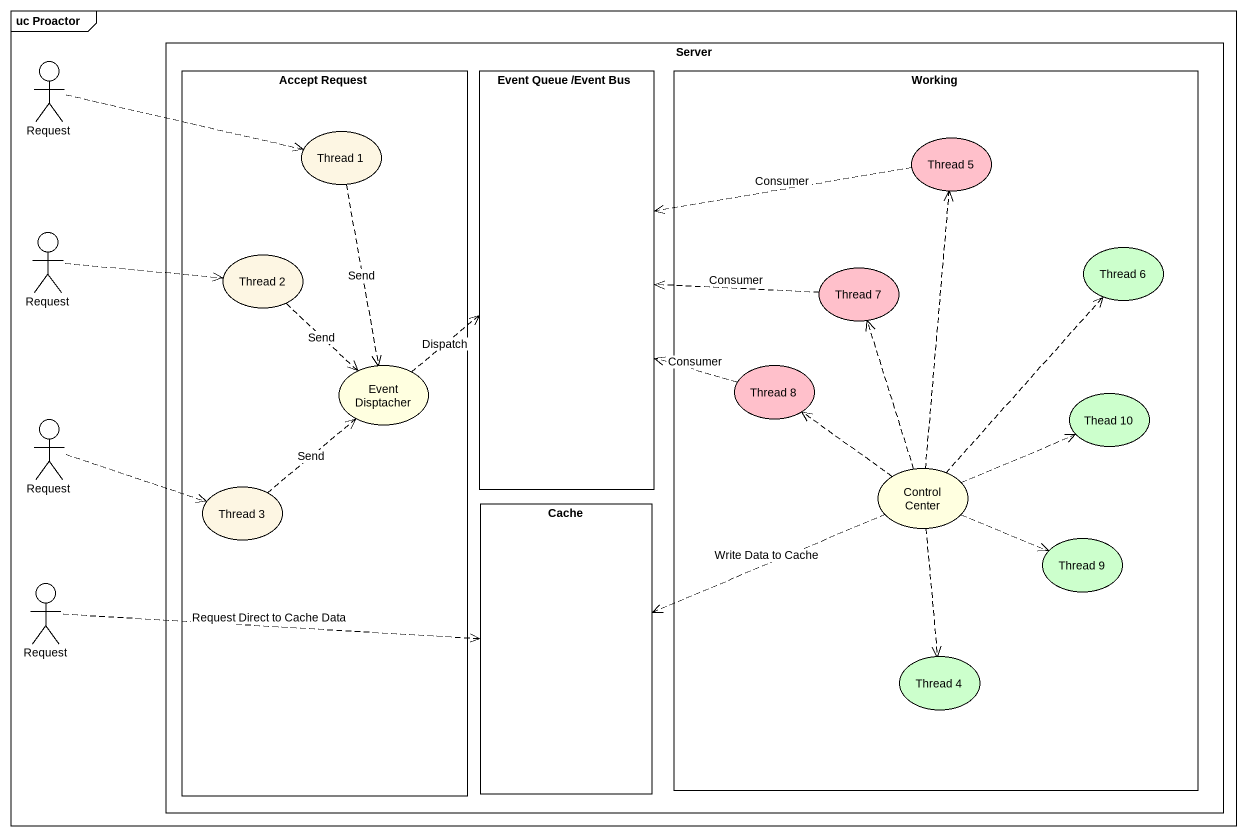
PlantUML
@startuml
mainframe uc Proactor
actor Request
rectangle Server {
  rectangle "Accept Request" as Accept_Request {
    usecase "Thread 1" as Thread_1
    usecase "Thread 2" as Thread_2
    usecase "Event Disptacher" as Event_Disptacher #FFFFE0
    usecase "Thread 3" as Thread_3
  }
  rectangle "Event Queue /Event Bus" as Event_Queue_Event_Bus
  rectangle Working {
    usecase "Thread 5" as Thread_5 #FFC0CB
    usecase "Thread 6" as Thread_6 #CCFFCC
    usecase "Thread 7" as Thread_7 #FFC0CB
    usecase "Thread 8" as Thread_8 #FFC0CB
    usecase "Thead 10" as Thead_10 #CCFFCC
    usecase "Control Center" as Control_Center #FFFFE0
    usecase "Thread 9" as Thread_9 #CCFFCC
    usecase "Thread 4" as Thread_4 #CCFFCC
  }
  rectangle Cache
}
actor "Request" as Request_2
actor "Request" as Request_3
actor "Request" as Request_4
Request .right.> Thread_1
Thread_1 ..> Event_Disptacher : Send
Thread_5 .left.> Event_Queue_Event_Bus : Consumer
Request_2 .right.> Thread_2
Thread_2 ..> Event_Disptacher : Send
Thread_7 .left.> Event_Queue_Event_Bus : Consumer
Event_Disptacher .up.> Event_Queue_Event_Bus : Dispatch
Thread_8 .left.> Event_Queue_Event_Bus : Consumer
Request_3 .right.> Thread_3
Thread_3 .up.> Event_Disptacher : Send
Control_Center .up.> Thread_5
Control_Center .up.> Thread_6
Control_Center .up.> Thread_7
Control_Center .up.> Thread_8
Control_Center .right.> Thead_10
Control_Center .left.> Cache : Write Data to Cache
Control_Center .right.> Thread_9
Control_Center ..> Thread_4
Request_4 .right.> Cache : Request Direct to Cache Data
@enduml
